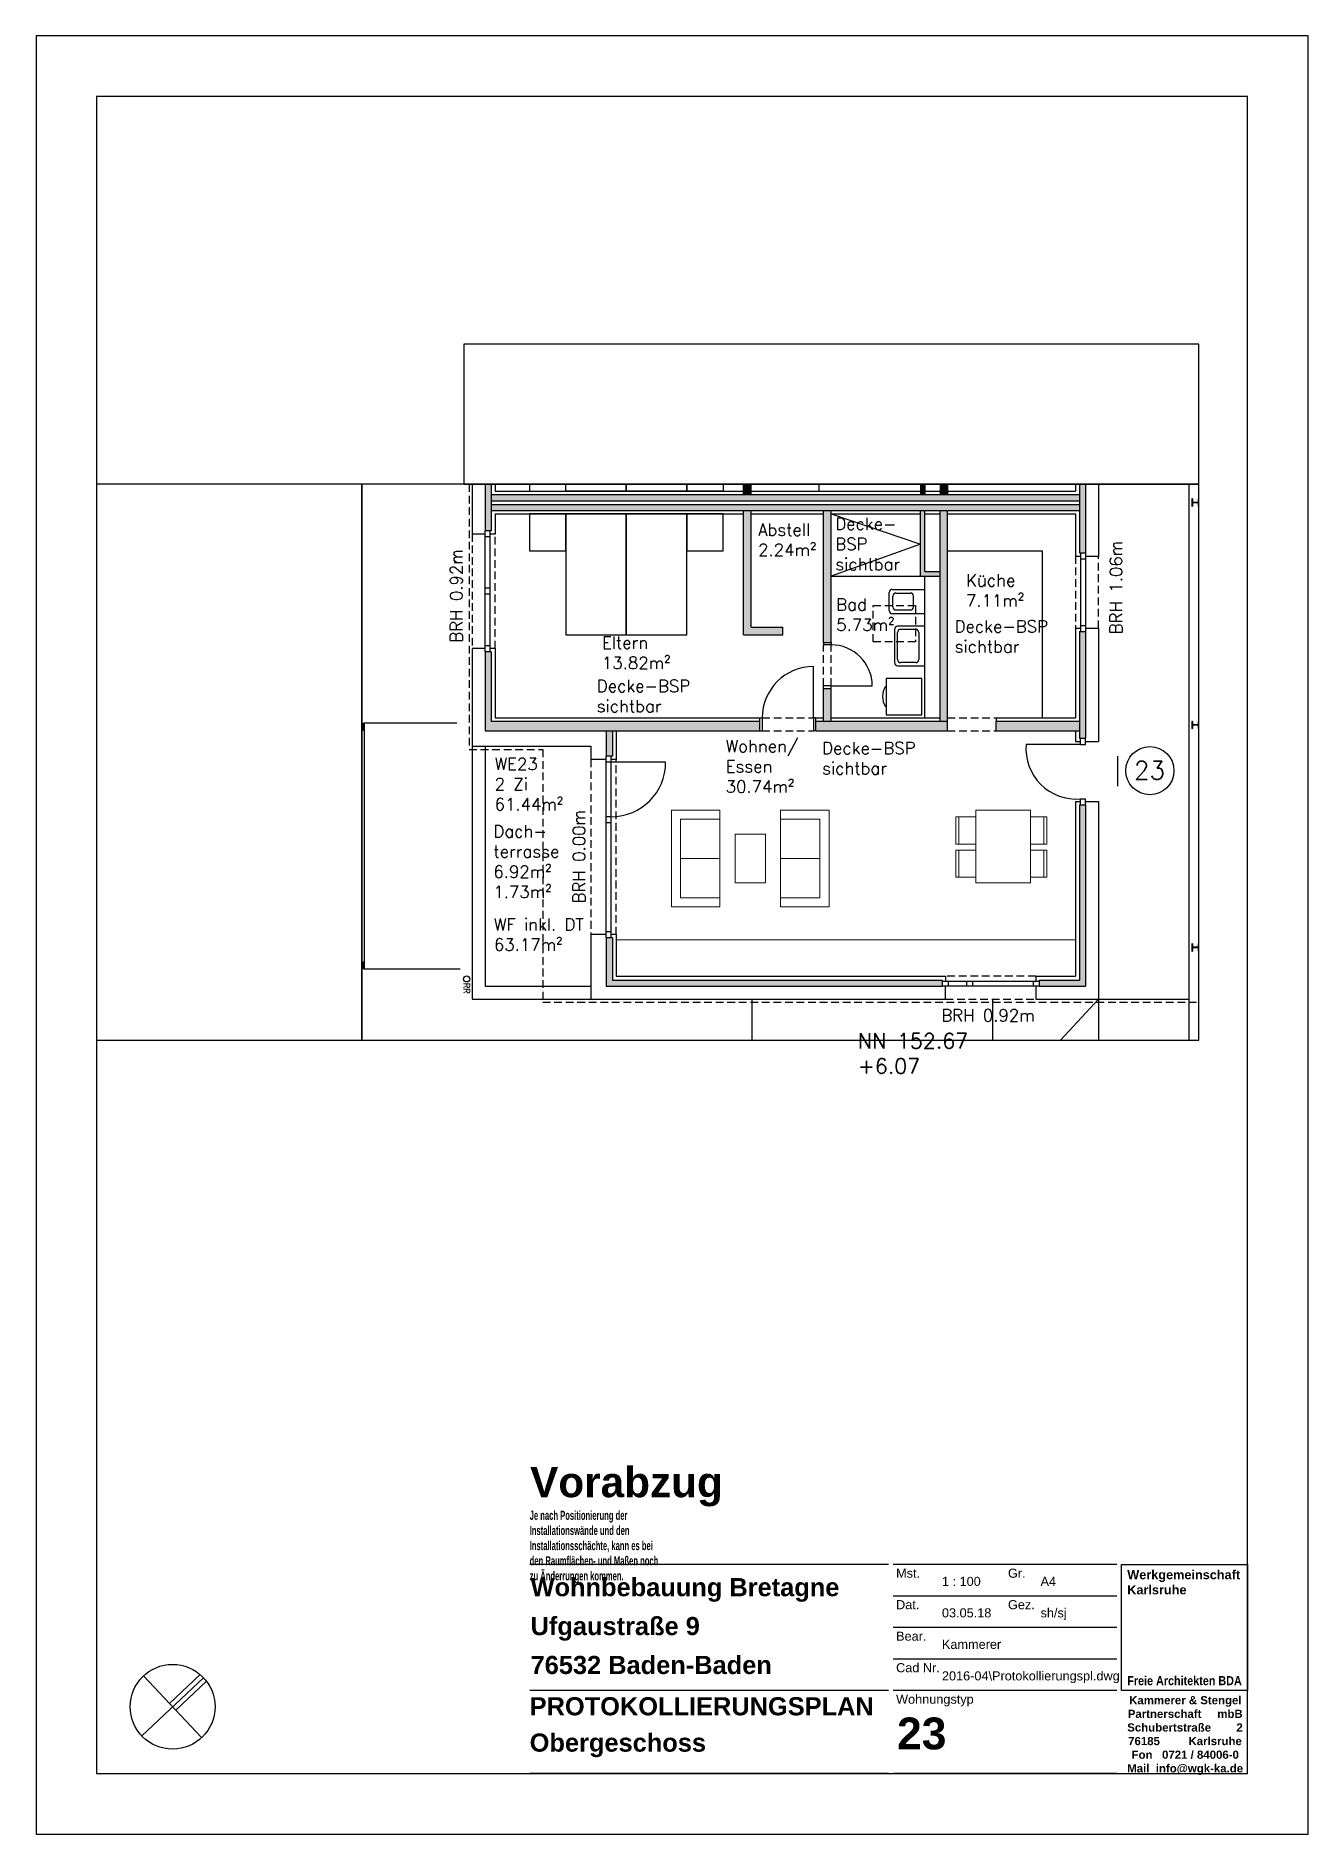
# Model space of a CAD drawing. Header units: metres. Extents: x -2868 to -408, y -3488 to 349.
# Drawn here: x -618.4 to -408.4, y 52.1 to 349.1 of the extents above; entities outside this region: 1.
import ezdxf

# ---------------------------------------------------------------- set-up
doc = ezdxf.new("R2010")
doc.units = ezdxf.units.M
doc.header["$LTSCALE"] = 0.02
doc.header["$XCLIPFRAME"] = 2
doc.linetypes.add('AUSGEZOGEN', pattern=[0])
doc.linetypes.add('VERDECKT', pattern=[9.525, 6.35, -3.175])
for name, color, linetype in [('A--Layout-PLANKOPF', 7, 'AUSGEZOGEN'), ('A-Anmerkungen-BSP-Decken Sichtbar', 10, 'AUSGEZOGEN'), ('A-Grundriss - Ansichtskante', 5, 'AUSGEZOGEN'), ('A-Grundriss - Bad', 4, 'AUSGEZOGEN'), ('A-Grundriss - Dämmung', 2, 'Continuous'), ('A-Grundriss - Fenster', 252, 'AUSGEZOGEN'), ('A-Grundriss - Fenster Sturz', 4, 'VERDECKT'), ('A-Grundriss - Küche', 4, 'AUSGEZOGEN'), ('A-Grundriss - Möbel', 252, 'AUSGEZOGEN'), ('A-Grundriss - Regenleitungen', 4, 'Continuous'), ('A-Grundriss - Regenleitungen Beschrif', 4, 'Continuous'), ('A-Grundriss - Sichtkante verdeckt', 7, 'VERDECKT'), ('A-Grundriss - Stützen-Laubengang', 3, 'AUSGEZOGEN'), ('A-Grundriss - Türen', 2, 'AUSGEZOGEN'), ('A-Grundriss - Wand', 3, 'AUSGEZOGEN'), ('A-Layout-Text', 250, 'Continuous'), ('A-Schraffur - Holzbau', 21, 'Continuous'), ('A-Schraffur - Trockenbau', 254, 'Continuous'), ('A-TEXT', 5, 'AUSGEZOGEN'), ('A-Text BRH', 4, 'Continuous'), ('A-Text Wohnfl', 4, 'Continuous'), ('A-Text Wohnungsnummer', 4, 'Continuous'), ('vermarktung-logo1_1_0', 7, 'Continuous')]:
    doc.layers.add(name, color=color, linetype=linetype)
doc.layers.add('A-Afenster', color=80, linetype='Continuous', plot=False)
doc.styles.add('Arial', font='arial.ttf')
doc.styles.add('ARIAL-FETT', font='arialbd.ttf', dxfattribs={"width": 0.6})
doc.styles.add('Romans', font='Romans.shx')
picture_1 = doc.add_image_def('image1.png', size_in_pixel=(4513, 4513))

# ---------------------------------------------------------------- blocks, each defined once
blk = doc.blocks.new('kopf (mbr)')
at = {"color": 7}
blk.add_line((-37.75, 10), (-10, 10), dxfattribs=at)
at = {"color": 2}
blk.add_lwpolyline([(-37.75, 56), (-10, 56), (-10, 28.25), (-37.75, 28.25)], close=True, dxfattribs=at)
at = {"color": 2, "insert": (-36.46, 54.79), "char_height": 2, "width": 25.2066, "attachment_point": 1, "style": 'ARIAL-FETT'}
blk.add_mtext('{\\W1;Werkgemeinschaft Karlsruhe \\P\\P\\P\\P\\P\\P\\W0.85;Freie Architekten BDA}', dxfattribs=at)
at = {"color": 252, "insert": (-36.5, 27.05), "char_height": 1.8, "width": 25.2921, "attachment_point": 1, "style": 'ARIAL-FETT'}
blk.add_mtext('\\pi0.45859;{\\W1;Kammerer & Stengel \\P\\pi0.15348;Partnerschaft     mbB \\P\\pi0.038063;Schubertstraße        2 \\P\\pi0.23636;76185         Karlsruhe \\P\\pi0.98963;Fon   0721 / 84006-0 \\P\\pi0.028854;Mail  info@wgk-ka.de}', dxfattribs=at)
blk = doc.blocks.new('Zeichnung_1_1', base_point=(0.5, 0.72))
at = {"layer": 'vermarktung-logo1_1_0'}
image = blk.add_image(picture_1, insert=(0.5, 0.72), size_in_units=(1.759, 1.759), dxfattribs=at)
image.set_boundary_path([(-0.5, -0.5), (4512.5, 4512.5)])

msp = doc.modelspace()

# ---------------------------------------------------------------- hatches: boundary and pattern name
at = {"layer": 'A-Schraffur - Holzbau', "ltscale": 10}
h = msp.add_hatch(color=5, dxfattribs=at)
h.dxf.hatch_style = 1
h.paths.add_polyline_path([(-446.1, 273.31), (-543.2, 273.31), (-543.2, 272.31), (-446.1, 272.31)])
h = msp.add_hatch(color=5, dxfattribs=at)
h.dxf.hatch_style = 1
h.paths.add_polyline_path([(-446.1, 271.71), (-543.2, 271.71), (-543.2, 270.71), (-446.1, 270.71)])
h = msp.add_hatch(color=5, dxfattribs=at)
h.dxf.hatch_style = 1
h.paths.add_polyline_path([(-445.1, 250.71), (-446.1, 250.71), (-446.1, 233.06), (-445.1, 233.06)])
h = msp.add_hatch(color=5, dxfattribs=at)
h.dxf.hatch_style = 1
h.paths.add_polyline_path([(-543.2, 247.36), (-544.2, 247.36), (-544.2, 234.31), (-498.85, 234.31), (-498.85, 235.91), (-543.2, 235.91)])
h = msp.add_hatch(color=5, dxfattribs=at)
h.dxf.hatch_style = 1
h.paths.add_polyline_path([(-489.6, 235.91), (-489.6, 234.31), (-467.85, 234.31), (-467.85, 235.91)])
h = msp.add_hatch(color=5, dxfattribs=at)
h.dxf.hatch_style = 1
h.paths.add_polyline_path([(-446.1, 235.91), (-459.85, 235.91), (-459.85, 234.31), (-446.1, 234.31)])
h = msp.add_hatch(color=5, dxfattribs=at)
h.dxf.hatch_style = 1
h.paths.add_polyline_path([(-523.2, 234.31), (-524.2, 234.31), (-524.2, 230.11), (-523.2, 230.11)])
h = msp.add_hatch(color=5, dxfattribs=at)
h.dxf.hatch_style = 1
h.paths.add_polyline_path([(-445.1, 222.06), (-446.1, 222.06), (-446.1, 193.11), (-452.75, 193.11), (-452.75, 192.11), (-445.1, 192.11)])
h = msp.add_hatch(color=5, dxfattribs=at)
h.dxf.hatch_style = 1
h.paths.add_polyline_path([(-523.2, 200.11), (-524.2, 200.11), (-524.2, 192.11), (-468.75, 192.11), (-468.75, 193.11), (-523.2, 193.11)])
at = {"layer": 'A-Schraffur - Trockenbau', "ltscale": 10}
h = msp.add_hatch(color=5, dxfattribs=at)
h.dxf.hatch_style = 1
h.paths.add_polyline_path([(-495.05, 251.41), (-500.3, 251.41), (-500.3, 270.71), (-501.55, 270.71), (-501.55, 250.16), (-495.05, 250.16)])
h = msp.add_hatch(color=5, dxfattribs=at)
h.dxf.hatch_style = 1
h.paths.add_polyline_path([(-487.1, 270.71), (-488.35, 270.71), (-488.35, 248.91), (-487.1, 248.91)])
h = msp.add_hatch(color=5, dxfattribs=at)
h.dxf.hatch_style = 1
h.paths.add_polyline_path([(-471.6, 270.71), (-472.35, 270.71), (-472.35, 259.86), (-469.1, 259.86), (-469.1, 260.61), (-471.6, 260.61)])
h = msp.add_hatch(color=5, dxfattribs=at)
h.dxf.hatch_style = 1
h.paths.add_polyline_path([(-467.85, 270.71), (-469.1, 270.71), (-469.1, 235.91), (-467.85, 235.91)])
h = msp.add_hatch(color=5, dxfattribs=at)
h.dxf.hatch_style = 1
h.paths.add_polyline_path([(-487.1, 241.31), (-488.35, 241.31), (-488.35, 235.91), (-487.1, 235.91)])
at = {"layer": 'A-Text Wohnungsnummer', "ltscale": 10}
h = msp.add_hatch(dxfattribs=at)
h.set_pattern_fill('ANGLE', color=256)
h.set_pattern_definition([(9e-15, (-5982.743, -784.176), (-1e-14, 69.85), [50.8, -19.05]), (90, (-5982.743, -784.176), (-69.85, -7e-15), [50.8, -19.05])])
h.paths.add_polyline_path([(-442.31, 227.64), (-439.81, 230.14), (-439.81, 225.14)])

# ---------------------------------------------------------------- linework, layer by layer
at = {"layer": 'A--Layout-PLANKOPF'}
for p, q in [((-477.6, 96.57), (-536.85, 96.57)), ((-439.92, 96.57), (-476.85, 96.57)), ((-439.92, 91.37), (-476.85, 91.37)), ((-439.92, 86.17), (-476.85, 86.17)), ((-439.92, 80.97), (-476.85, 80.97)), ((-477.6, 75.76), (-536.85, 75.76)), ((-439.92, 75.76), (-476.85, 75.76)), ((-477.6, 62.07), (-536.85, 62.07)), ((-439.92, 62.07), (-476.85, 62.07))]:
    msp.add_line(p, q, dxfattribs=at)
at = {"layer": 'A-Afenster'}
for points in [[(-618.35, 52.07), (-408.35, 52.07), (-408.35, 349.07), (-618.35, 349.07)], [(-608.35, 62.07), (-418.35, 62.07), (-418.35, 339.07), (-608.35, 339.07)]]:
    msp.add_lwpolyline(points, close=True, dxfattribs=at)
at = {"layer": 'A-Afenster', "linetype": 'Continuous'}
for points in [[(-547.72, 275.03), (-426.39, 275.03), (-426.39, 298.18), (-547.72, 298.18)], [(-608.35, 183.2), (-564.55, 183.2), (-564.55, 275.03), (-608.35, 275.03)], [(-564.55, 183.2), (-426.39, 183.2), (-426.39, 275.03), (-564.55, 275.03)]]:
    msp.add_lwpolyline(points, close=True, dxfattribs=at)
at = {"layer": 'A-Grundriss - Ansichtskante', "linetype": 'VERDECKT', "ltscale": 10}
for p, q in [((-546.85, 275.03), (-546.85, 231.21)), ((-546.85, 231.21), (-534.7, 231.21)), ((-534.7, 231.21), (-534.7, 189.46)), ((-534.7, 189.46), (-426.39, 189.46))]:
    msp.add_line(p, q, dxfattribs=at)
at = {"layer": 'A-Grundriss - Ansichtskante', "ltscale": 10}
for p, q in [((-427.95, 183.2), (-427.95, 275.03)), ((-546.35, 231.76), (-546.35, 189.96)), ((-544.2, 231.76), (-544.2, 192.11)), ((-544.2, 192.11), (-526.75, 192.11)), ((-546.35, 189.96), (-526.75, 189.96)), ((-500.15, 189.96), (-500.15, 183.2)), ((-460.45, 189.96), (-460.45, 183.2)), ((-449.2, 183.2), (-442.95, 189.96)), ((-442.95, 189.96), (-427.95, 189.96)), ((-442.95, 189.96), (-442.95, 183.2))]:
    msp.add_line(p, q, dxfattribs=at)
msp.add_lwpolyline([(-548.85, 235.56), (-564.2, 235.56), (-564.2, 194.96), (-548.35, 194.96)], dxfattribs=at)
at = {"layer": 'A-Grundriss - Bad', "ltscale": 10}
for p, q in [((-489.1, 275.03), (-489.1, 273.86)), ((-471.6, 236.46), (-471.6, 259.86)), ((-477.5, 254.16), (-477.5, 257.16)), ((-477, 257.66), (-471.6, 257.66)), ((-476.9, 254.76), (-476.9, 256.56)), ((-476.4, 257.06), (-474, 257.06)), ((-473.5, 254.76), (-473.5, 256.56)), ((-477, 253.66), (-471.6, 253.66)), ((-476.4, 254.26), (-474, 254.26)), ((-476.6, 251.06), (-476.6, 245.56)), ((-471.6, 251.56), (-476.1, 251.56)), ((-476.1, 246.06), (-476.1, 250.56)), ((-473.1, 251.06), (-475.6, 251.06)), ((-472.6, 250.56), (-472.6, 246.06)), ((-476.1, 245.06), (-471.6, 245.06)), ((-473.1, 245.56), (-475.6, 245.56))]:
    msp.add_line(p, q, dxfattribs=at)
at = {"layer": 'A-Grundriss - Bad', "linetype": 'Continuous', "ltscale": 10}
msp.add_line((-487.1, 259.86), (-472.35, 259.86), dxfattribs=at)
msp.add_lwpolyline([(-487.1, 270.16), (-472.35, 265.14), (-487.1, 259.86)], dxfattribs=at)
at = {"layer": 'A-Grundriss - Bad', "ltscale": 10}
msp.add_lwpolyline([(-472.1, 236.96), (-472.1, 242.96), (-478, 242.96), (-478, 236.96)], close=True, dxfattribs=at)
for centre, radius, start, end in [((-477, 257.16), 0.5, 90, 180), ((-476.4, 256.56), 0.5, 90, 180), ((-474, 256.56), 0.5, 0, 90), ((-477, 254.16), 0.5, 180, 270), ((-476.4, 254.76), 0.5, 180, 270), ((-474, 254.76), 0.5, 270, 0), ((-476.1, 251.06), 0.5, 90, 180), ((-475.6, 250.56), 0.5, 90, 180), ((-473.1, 250.56), 0.5, 0, 90), ((-476.1, 245.56), 0.5, 180, 270), ((-475.6, 246.06), 0.5, 180, 270), ((-473.1, 246.06), 0.5, 270, 0), ((-475.6, 239.96), 3, 146.4427, 213.5573)]:
    msp.add_arc(centre, radius, start, end, dxfattribs=at)
at = {"layer": 'A-Grundriss - Dämmung', "ltscale": 10}
for p, q in [((-546.35, 275.03), (-546.35, 266.81)), ((-542.55, 275.03), (-542.55, 273.86)), ((-542.55, 273.86), (-501.6, 273.86)), ((-500.35, 273.86), (-472.35, 273.86)), ((-471.6, 273.86), (-469.1, 273.86)), ((-467.85, 273.86), (-446.75, 273.86)), ((-446.75, 275.03), (-446.75, 273.86)), ((-442.95, 275.03), (-442.95, 263.16)), ((-542.55, 270.16), (-542.55, 266.81)), ((-542.55, 270.16), (-501.55, 270.16)), ((-500.3, 270.16), (-488.35, 270.16)), ((-487.1, 270.16), (-472.35, 270.16)), ((-471.6, 270.16), (-469.1, 270.16)), ((-467.85, 270.16), (-446.75, 270.16)), ((-446.75, 270.16), (-446.75, 263.16)), ((-544.2, 266.81), (-546.35, 266.81)), ((-542.55, 266.81), (-543.4, 266.81)), ((-446.75, 263.16), (-445.9, 263.16)), ((-445.1, 263.16), (-442.95, 263.16)), ((-446.75, 251.26), (-446.75, 236.46)), ((-446.75, 251.26), (-445.9, 251.26)), ((-445.1, 251.26), (-442.95, 251.26)), ((-442.95, 251.26), (-442.95, 232.51)), ((-546.35, 247.91), (-546.35, 231.76)), ((-544.2, 247.91), (-546.35, 247.91)), ((-542.55, 247.91), (-543.4, 247.91)), ((-542.55, 247.91), (-542.55, 236.46)), ((-542.55, 236.46), (-498.85, 236.46)), ((-498.85, 235.91), (-498.85, 236.46)), ((-489.6, 235.91), (-489.6, 236.46)), ((-489.6, 236.46), (-488.35, 236.46)), ((-487.1, 236.46), (-469.1, 236.46)), ((-459.85, 236.46), (-459.85, 235.91)), ((-459.85, 236.46), (-446.75, 236.46)), ((-546.35, 231.76), (-526.75, 231.76)), ((-526.75, 231.76), (-526.75, 229.56)), ((-522.55, 234.31), (-522.55, 229.56)), ((-446.75, 234.31), (-446.75, 232.51)), ((-446.75, 232.51), (-445.9, 232.51)), ((-445.1, 232.51), (-442.95, 232.51)), ((-524.2, 229.56), (-526.75, 229.56)), ((-522.55, 229.56), (-523.4, 229.56)), ((-446.75, 222.61), (-445.9, 222.61)), ((-446.75, 222.61), (-446.75, 193.76)), ((-445.1, 222.61), (-442.95, 222.61)), ((-442.95, 222.61), (-442.95, 189.96)), ((-526.75, 200.66), (-526.75, 189.96)), ((-524.2, 200.66), (-526.75, 200.66)), ((-522.55, 200.66), (-523.4, 200.66)), ((-522.55, 200.66), (-522.55, 193.76)), ((-522.55, 193.76), (-468.2, 193.76)), ((-468.2, 193.76), (-468.2, 192.91)), ((-453.3, 193.76), (-446.75, 193.76)), ((-453.3, 193.76), (-453.3, 192.91)), ((-468.2, 189.96), (-468.2, 192.11)), ((-453.3, 192.11), (-453.3, 189.96)), ((-526.75, 189.96), (-468.2, 189.96)), ((-453.3, 189.96), (-442.95, 189.96))]:
    msp.add_line(p, q, dxfattribs=at)
at = {"layer": 'A-Grundriss - Fenster', "ltscale": 10}
for p, q in [((-544.2, 247.36), (-544.2, 267.36)), ((-543.4, 247.36), (-543.4, 267.36)), ((-543.4, 266.36), (-544.2, 266.36)), ((-445.9, 263.71), (-445.9, 250.71)), ((-445.9, 262.71), (-445.1, 262.71)), ((-445.1, 263.71), (-445.1, 250.71)), ((-543.4, 257.86), (-544.2, 257.86)), ((-543.4, 256.86), (-544.2, 256.86)), ((-445.9, 251.71), (-445.1, 251.71)), ((-543.4, 248.36), (-544.2, 248.36)), ((-524.2, 200.11), (-524.2, 230.11)), ((-523.4, 229.11), (-524.2, 229.11)), ((-523.4, 200.11), (-523.4, 230.11)), ((-514.4, 229.11), (-523.4, 229.11)), ((-523.4, 220.11), (-524.2, 220.11)), ((-523.4, 219.11), (-524.2, 219.11)), ((-523.4, 201.11), (-524.2, 201.11)), ((-452.75, 192.91), (-468.75, 192.91)), ((-452.75, 192.11), (-468.75, 192.11)), ((-467.75, 192.91), (-467.75, 192.11)), ((-464.75, 192.91), (-464.75, 192.11)), ((-463.75, 192.91), (-463.75, 192.11)), ((-453.75, 192.91), (-453.75, 192.11))]:
    msp.add_line(p, q, dxfattribs=at)
at = {"layer": 'A-Grundriss - Fenster', "linetype": 'VERDECKT', "ltscale": 10}
msp.add_lwpolyline([(-480.15, 255.02), (-473.15, 255.02), (-473.15, 249.02), (-480.15, 249.02)], close=True, dxfattribs=at)
at = {"layer": 'A-Grundriss - Fenster', "ltscale": 10}
msp.add_arc((-523.4, 229.11), 9, 270, 0, dxfattribs=at)
at = {"layer": 'A-Grundriss - Fenster Sturz', "ltscale": 10}
for p, q in [((-546.35, 266.81), (-546.35, 247.91)), ((-542.55, 247.91), (-542.55, 266.81)), ((-542.55, 247.91), (-542.55, 266.81)), ((-446.75, 263.16), (-446.75, 251.26)), ((-442.95, 251.26), (-442.95, 263.16)), ((-526.75, 229.56), (-526.75, 200.66)), ((-522.55, 200.66), (-522.55, 229.56)), ((-453.3, 193.76), (-468.2, 193.76)), ((-468.2, 189.96), (-453.3, 189.96))]:
    msp.add_line(p, q, dxfattribs=at)
at = {"layer": 'A-Grundriss - Küche', "ltscale": 10}
for p, q in [((-467.85, 264.01), (-452.25, 264.01)), ((-452.25, 264.01), (-452.25, 236.46))]:
    msp.add_line(p, q, dxfattribs=at)
at = {"layer": 'A-Grundriss - Möbel', "linetype": 'Continuous', "lineweight": 18, "ltscale": 100}
for p, q in [((-513.43, 221.21), (-513.43, 205.21)), ((-513.43, 221.21), (-505.43, 221.21)), ((-505.43, 221.21), (-505.43, 205.21)), ((-495.43, 221.21), (-495.43, 205.21)), ((-487.43, 221.21), (-495.43, 221.21)), ((-487.43, 221.21), (-487.43, 205.21)), ((-466.5, 220.1), (-463.18, 220.1)), ((-466.5, 215.6), (-466.5, 220.1)), ((-466, 220.1), (-466, 215.6)), ((-463.18, 221.21), (-463.18, 209.21)), ((-463.18, 221.21), (-454.18, 221.21)), ((-454.18, 209.21), (-454.18, 221.21)), ((-451.45, 220.1), (-454.18, 220.1)), ((-451.95, 220.1), (-451.95, 215.6)), ((-451.45, 215.6), (-451.45, 220.1)), ((-511.93, 219.71), (-505.43, 219.71)), ((-511.93, 219.71), (-511.93, 206.71)), ((-502.93, 217.21), (-502.93, 209.21)), ((-497.93, 217.21), (-502.93, 217.21)), ((-497.93, 217.21), (-497.93, 209.21)), ((-488.93, 219.71), (-495.43, 219.71)), ((-488.93, 219.71), (-488.93, 206.71)), ((-463.18, 215.6), (-466.5, 215.6)), ((-466.5, 210.1), (-466.5, 214.6)), ((-466.5, 214.6), (-463.18, 214.6)), ((-466, 214.6), (-466, 210.1)), ((-454.18, 215.6), (-451.45, 215.6)), ((-451.45, 214.6), (-454.18, 214.6)), ((-451.95, 214.6), (-451.95, 210.1)), ((-451.45, 210.1), (-451.45, 214.6)), ((-511.93, 213.21), (-505.43, 213.21)), ((-488.93, 213.21), (-495.43, 213.21)), ((-497.93, 209.21), (-502.93, 209.21)), ((-463.18, 210.1), (-466.5, 210.1)), ((-463.18, 209.21), (-454.18, 209.21)), ((-454.18, 210.1), (-451.45, 210.1)), ((-513.43, 205.21), (-505.43, 205.21)), ((-511.93, 206.71), (-505.43, 206.71)), ((-511.93, 206.71), (-505.43, 206.71)), ((-488.93, 206.71), (-495.43, 206.71)), ((-488.93, 206.71), (-495.43, 206.71)), ((-487.43, 205.21), (-495.43, 205.21)), ((-522.55, 199.76), (-446.75, 199.76))]:
    msp.add_line(p, q, dxfattribs=at)
at = {"layer": 'A-Grundriss - Möbel', "ltscale": 10}
for points in [[(-536.9, 275.03), (-536.9, 273.86), (-530.9, 273.86), (-530.9, 275.03)], [(-520.9, 275.03), (-520.9, 273.86), (-530.9, 273.86), (-530.9, 275.03)], [(-510.9, 275.03), (-510.9, 273.86), (-520.9, 273.86), (-520.9, 275.03)], [(-504.9, 275.03), (-504.9, 273.86), (-510.9, 273.86), (-510.9, 275.03)]]:
    msp.add_lwpolyline(points, dxfattribs=at)
for points in [[(-530.9, 264.01), (-530.9, 270.16), (-536.9, 270.16), (-536.9, 264.01)], [(-520.9, 250.16), (-520.9, 270.16), (-530.9, 270.16), (-530.9, 250.16)], [(-510.9, 250.16), (-510.9, 270.16), (-520.9, 270.16), (-520.9, 250.16)], [(-504.9, 264.01), (-504.9, 270.16), (-510.9, 270.16), (-510.9, 264.01)]]:
    msp.add_lwpolyline(points, close=True, dxfattribs=at)
at = {"layer": 'A-Grundriss - Regenleitungen', "ltscale": 10}
msp.add_circle((-547.25, 193.32), 0.5, dxfattribs=at)
at = {"layer": 'A-Grundriss - Sichtkante verdeckt', "ltscale": 10}
for p, q in [((-488.35, 241.71), (-488.35, 248.51)), ((-487.1, 241.71), (-487.1, 248.51)), ((-498.45, 236.46), (-490, 236.46)), ((-467.85, 236.46), (-459.85, 236.46)), ((-498.45, 234.31), (-490, 234.31)), ((-467.85, 234.31), (-459.85, 234.31))]:
    msp.add_line(p, q, dxfattribs=at)
at = {"layer": 'A-Grundriss - Stützen-Laubengang', "ltscale": 10}
for p, q in [((-427.44, 272.61), (-427.55, 272.61)), ((-427.55, 272.61), (-427.55, 271.41)), ((-427.55, 271.41), (-427.44, 271.41)), ((-427.44, 272.61), (-427.44, 272.16)), ((-427.44, 271.86), (-427.44, 271.41)), ((-426.58, 272.04), (-427.32, 272.04)), ((-426.58, 271.98), (-427.32, 271.98)), ((-426.46, 272.16), (-426.46, 272.61)), ((-426.39, 272.61), (-426.46, 272.61)), ((-426.46, 271.41), (-426.46, 271.86)), ((-426.46, 271.41), (-426.39, 271.41)), ((-564.43, 234.99), (-564.55, 234.99)), ((-564.43, 234.93), (-564.55, 234.93)), ((-564.31, 235.11), (-564.31, 235.56)), ((-564.2, 235.56), (-564.31, 235.56)), ((-564.31, 234.36), (-564.31, 234.81)), ((-564.2, 234.36), (-564.2, 235.56)), ((-427.44, 235.86), (-427.55, 235.86)), ((-427.55, 235.86), (-427.55, 234.66)), ((-427.55, 234.66), (-427.44, 234.66)), ((-427.44, 235.86), (-427.44, 235.41)), ((-427.44, 235.11), (-427.44, 234.66)), ((-426.58, 235.29), (-427.32, 235.29)), ((-426.58, 235.23), (-427.32, 235.23)), ((-426.46, 235.41), (-426.46, 235.86)), ((-426.39, 235.86), (-426.46, 235.86)), ((-426.46, 234.66), (-426.46, 235.11)), ((-426.46, 234.66), (-426.39, 234.66)), ((-564.31, 234.36), (-564.2, 234.36)), ((-427.44, 199.11), (-427.55, 199.11)), ((-427.55, 199.11), (-427.55, 197.91)), ((-427.44, 199.11), (-427.44, 198.66)), ((-426.46, 198.66), (-426.46, 199.11)), ((-426.39, 199.11), (-426.46, 199.11)), ((-564.31, 195.71), (-564.31, 196.16)), ((-564.2, 196.16), (-564.31, 196.16)), ((-564.2, 194.96), (-564.2, 196.16)), ((-427.55, 197.91), (-427.44, 197.91)), ((-427.44, 198.36), (-427.44, 197.91)), ((-426.58, 198.54), (-427.32, 198.54)), ((-426.58, 198.48), (-427.32, 198.48)), ((-426.46, 197.91), (-426.46, 198.36)), ((-426.46, 197.91), (-426.39, 197.91)), ((-564.43, 195.59), (-564.55, 195.59)), ((-564.43, 195.53), (-564.55, 195.53)), ((-564.31, 194.96), (-564.31, 195.41)), ((-564.31, 194.96), (-564.2, 194.96))]:
    msp.add_line(p, q, dxfattribs=at)
for centre, start, end in [((-427.32, 272.16), 180, 270), ((-427.32, 271.86), 90, 180), ((-426.58, 272.16), 270, 0), ((-426.58, 271.86), 0, 90), ((-564.43, 235.11), 270, 0), ((-564.43, 234.81), 0, 90), ((-427.32, 235.41), 180, 270), ((-427.32, 235.11), 90, 180), ((-426.58, 235.41), 270, 0), ((-426.58, 235.11), 0, 90), ((-427.32, 198.66), 180, 270), ((-427.32, 198.36), 90, 180), ((-426.58, 198.66), 270, 0), ((-426.58, 198.36), 0, 90), ((-564.43, 195.71), 270, 0), ((-564.43, 195.41), 0, 90)]:
    msp.add_arc(centre, 0.12, start, end, dxfattribs=at)
at = {"layer": 'A-Grundriss - Türen', "ltscale": 10}
for p, q in [((-488.35, 248.91), (-488.35, 248.51)), ((-487.1, 248.51), (-488.35, 248.51)), ((-487.1, 248.91), (-487.1, 248.51)), ((-490, 236.46), (-490, 244.91)), ((-487.1, 241.71), (-488.35, 241.71)), ((-488.35, 241.31), (-488.35, 241.71)), ((-487.1, 241.31), (-487.1, 241.71)), ((-487.1, 241.71), (-480.3, 241.71)), ((-498.85, 236.46), (-498.45, 236.46)), ((-498.45, 236.46), (-498.45, 234.31)), ((-490, 236.46), (-490, 234.31)), ((-489.6, 236.46), (-490, 236.46)), ((-498.85, 234.31), (-498.45, 234.31)), ((-489.6, 234.31), (-490, 234.31)), ((-445.9, 232.06), (-454.9, 232.06)), ((-445.9, 232.06), (-445.9, 233.06)), ((-445.9, 232.06), (-445.1, 232.06)), ((-445.1, 232.06), (-445.1, 233.06)), ((-445.9, 222.06), (-445.9, 223.06)), ((-445.9, 223.06), (-445.1, 223.06)), ((-445.1, 222.06), (-445.1, 223.06))]:
    msp.add_line(p, q, dxfattribs=at)
for centre, radius, start, end in [((-487.1, 241.71), 6.8, 0, 90), ((-490, 236.46), 8.45, 90, 180), ((-446.62, 231.34), 8.31, 174.9967, 275.0033)]:
    msp.add_arc(centre, radius, start, end, dxfattribs=at)
at = {"layer": 'A-Grundriss - Wand', "ltscale": 10}
for p, q in [((-544.2, 275.03), (-544.2, 267.36)), ((-543.2, 275.03), (-543.2, 267.36)), ((-543.2, 273.31), (-446.1, 273.31)), ((-501.6, 275.03), (-501.6, 273.31)), ((-500.35, 275.03), (-500.35, 273.31)), ((-472.35, 275.03), (-472.35, 273.31)), ((-471.6, 275.03), (-471.6, 273.31)), ((-469.1, 275.03), (-469.1, 273.31)), ((-467.85, 275.03), (-467.85, 273.31)), ((-446.1, 275.03), (-446.1, 263.71)), ((-445.1, 275.03), (-445.1, 263.71)), ((-543.2, 272.31), (-446.1, 272.31)), ((-543.2, 271.71), (-446.1, 271.71)), ((-543.2, 270.71), (-446.1, 270.71)), ((-501.55, 250.16), (-501.55, 270.71)), ((-500.3, 251.41), (-500.3, 270.71)), ((-488.35, 248.91), (-488.35, 270.71)), ((-487.1, 248.91), (-487.1, 270.71)), ((-472.35, 259.86), (-472.35, 270.71)), ((-471.6, 260.61), (-471.6, 270.71)), ((-469.1, 235.91), (-469.1, 270.71)), ((-467.85, 234.31), (-467.85, 270.71)), ((-543.2, 267.36), (-544.2, 267.36)), ((-446.1, 263.71), (-445.1, 263.71)), ((-472.35, 259.86), (-469.1, 259.86)), ((-471.6, 260.61), (-469.1, 260.61)), ((-501.55, 250.16), (-495.05, 250.16)), ((-500.3, 251.41), (-495.05, 251.41)), ((-495.05, 250.16), (-495.05, 251.41)), ((-446.1, 250.71), (-446.1, 233.06)), ((-446.1, 250.71), (-445.1, 250.71)), ((-445.1, 250.71), (-445.1, 233.06)), ((-544.2, 247.36), (-544.2, 234.31)), ((-543.2, 247.36), (-544.2, 247.36)), ((-543.2, 247.36), (-543.2, 235.91)), ((-488.35, 248.91), (-487.1, 248.91)), ((-488.35, 235.91), (-488.35, 241.31)), ((-488.35, 241.31), (-487.1, 241.31)), ((-487.1, 235.91), (-487.1, 241.31)), ((-543.2, 235.91), (-498.85, 235.91)), ((-498.85, 234.31), (-498.85, 235.91)), ((-489.6, 235.91), (-467.85, 235.91)), ((-489.6, 234.31), (-489.6, 235.91)), ((-459.85, 235.91), (-446.1, 235.91)), ((-459.85, 234.31), (-459.85, 235.91)), ((-544.2, 234.31), (-498.85, 234.31)), ((-524.2, 234.31), (-524.2, 230.11)), ((-523.2, 234.31), (-523.2, 230.11)), ((-489.6, 234.31), (-467.85, 234.31)), ((-459.85, 234.31), (-446.1, 234.31)), ((-446.1, 233.06), (-445.1, 233.06)), ((-523.2, 230.11), (-524.2, 230.11)), ((-446.1, 222.06), (-446.1, 193.11)), ((-446.1, 222.06), (-445.1, 222.06)), ((-445.1, 222.06), (-445.1, 192.11)), ((-524.2, 200.11), (-524.2, 192.11)), ((-523.2, 200.11), (-524.2, 200.11)), ((-523.2, 200.11), (-523.2, 193.11)), ((-523.2, 193.11), (-468.75, 193.11)), ((-468.75, 193.11), (-468.75, 192.11)), ((-452.75, 193.11), (-446.1, 193.11)), ((-452.75, 193.11), (-452.75, 192.11)), ((-524.2, 192.11), (-468.75, 192.11)), ((-452.75, 192.11), (-445.1, 192.11))]:
    msp.add_line(p, q, dxfattribs=at)
at = {"layer": 'A-Layout-Text'}
for p, q in [((-600.9, 68.3), (-590.71, 77.9)), ((-591.01, 68), (-600.6, 78.2)), ((-596.32, 73.64), (-591.25, 78.41)), ((-595.29, 72.55), (-590.22, 77.32))]:
    msp.add_line(p, q, dxfattribs=at)
msp.add_circle((-595.8, 73.1), 7, dxfattribs=at)
at = {"layer": 'A-Schraffur - Holzbau', "color": 5, "ltscale": 10}
for points in [[(-544.2, 275.03), (-544.02, 275.03), (-544.2, 267.36), (-543.2, 267.36)], [(-544.02, 275.03), (-543.2, 275.03), (-544.02, 275.03), (-543.2, 267.36)], [(-446.1, 275.03), (-445.78, 275.03), (-446.1, 263.71), (-445.1, 263.71)], [(-445.78, 275.03), (-445.1, 275.03), (-445.78, 275.03), (-445.1, 263.71)]]:
    msp.add_solid(points, dxfattribs=at)
at = {"layer": 'A-Schraffur - Trockenbau', "color": 5, "ltscale": 10}
for points in [[(-501.6, 275.03), (-500.49, 275.03), (-501.6, 273.31), (-500.35, 273.31)], [(-500.49, 275.03), (-500.35, 275.03), (-500.49, 275.03), (-500.35, 273.31)], [(-472.35, 275.03), (-471.73, 275.03), (-472.35, 273.31), (-471.6, 273.31)], [(-471.73, 275.03), (-471.6, 275.03), (-471.73, 275.03), (-471.6, 273.31)], [(-469.1, 275.03), (-467.92, 275.03), (-469.1, 273.31), (-467.85, 273.31)], [(-467.92, 275.03), (-467.85, 275.03), (-467.92, 275.03), (-467.85, 273.31)]]:
    msp.add_solid(points, dxfattribs=at)
at = {"layer": 'A-Text Wohnungsnummer', "ltscale": 10}
msp.add_line((-439.81, 230.14), (-439.81, 225.14), dxfattribs=at)
msp.add_circle((-434.46, 227.72), 3.98, dxfattribs=at)

# ---------------------------------------------------------------- block references
at = {"linetype": 'Continuous', "ltscale": 10, "xscale": 10, "yscale": 10}
msp.add_blockref('Zeichnung_1_1', (-2868.29, -3488.33), dxfattribs=at)
at = {"layer": 'A-Layout-Text', "xscale": 0.75, "yscale": 0.75, "zscale": 0.75}
msp.add_blockref('kopf (mbr)', (-410.85, 54.57), dxfattribs=at)

# ---------------------------------------------------------------- texts
at = {"layer": 'A--Layout-PLANKOPF', "color": 10, "style": 'ARIAL-FETT'}
msp.add_text('Vorabzug', height=5, dxfattribs=at).set_placement((-536.78, 107.71))
at = {"layer": 'A--Layout-PLANKOPF', "style": 'Arial'}
for s, p in [('Mst.', (-476.36, 94.41, -21.79)), ('Gr.', (-457.89, 94.41, -21.79)), ('1 : 100', (-468.79, 93.06, -21.79)), ('A4', (-452.51, 93.06, -21.79)), ('Dat.', (-476.36, 89.21, -21.79)), ('03.05.18', (-468.79, 87.86, -21.79)), ('Gez.', (-457.89, 89.21, -21.79)), ('sh/sj', (-452.51, 87.86, -21.79)), ('Bear.', (-476.36, 84.01, -21.79)), ('Kammerer', (-468.79, 82.66, -21.79)), ('Cad Nr.', (-476.36, 78.8, -21.79)), ('2016-04\\Protokollierungspl.dwg', (-468.79, 77.45, -21.79)), ('Wohnungstyp', (-476.36, 73.6, -21.79))]:
    msp.add_text(s, height=1.5, dxfattribs=at).set_placement(p)
at = {"layer": 'A--Layout-PLANKOPF', "color": 2, "style": 'ARIAL-FETT'}
for s, p in [('Wohnbebauung Bretagne', (-536.7, 91.35)), ('Ufgaustraße 9', (-536.7, 84.93)), ('76532 Baden-Baden', (-536.7, 78.5)), ('PROTOKOLLIERUNGSPLAN', (-536.85, 71.68)), ('Obergeschoss', (-536.85, 65.68))]:
    msp.add_text(s, height=3, dxfattribs=at).set_placement(p)
at = {"layer": 'A--Layout-PLANKOPF', "color": 6, "style": 'ARIAL-FETT'}
msp.add_text('23', height=5.25, dxfattribs=at).set_placement((-476.2, 66.07, -21.79))
at = {"layer": 'A--Layout-PLANKOPF', "color": 10, "insert": (-536.85, 105.47), "char_height": 1.5, "attachment_point": 1, "style": 'ARIAL-FETT'}
msp.add_mtext_dynamic_manual_height_columns('Je nach Positionierung der Installationswände und den Installationsschächte, kann es bei den Raumflächen- und Maßen noch zu Änderrungen kommen.', width=21.1838, gutter_width=0.782, heights=[0], dxfattribs=at)
at = {"layer": 'A-Anmerkungen-BSP-Decken Sichtbar', "ltscale": 10, "char_height": 2, "attachment_point": 1, "style": 'Romans'}
for s, insert in [('\\A1;Decke-\\PBSP\\Psichtbar', (-486.4, 269.49)), ('\\A1;Decke-BSP\\Psichtbar', (-466.7, 252.55)), ('\\A1;Decke-BSP\\Psichtbar', (-525.78, 242.71)), ('\\A1;Decke-BSP\\Psichtbar', (-488.57, 232.44))]:
    msp.add_mtext_dynamic_manual_height_columns(s, width=17.5059, gutter_width=12.5, heights=[0], dxfattribs=dict(at, insert=insert))
at = {"layer": 'A-Grundriss - Regenleitungen Beschrif', "ltscale": 10, "insert": (-546.75, 193.36), "char_height": 1, "attachment_point": 1, "rotation": 270, "style": 'Romans'}
msp.add_mtext_dynamic_manual_height_columns(' RR', width=3.3379, gutter_width=12.5, heights=[0], dxfattribs=at)
at = {"layer": 'A-TEXT', "ltscale": 10, "insert": (-482.66, 184.34), "char_height": 2.5, "attachment_point": 1, "style": 'Romans'}
msp.add_mtext_dynamic_manual_height_columns('NN 152.67\\P+6.07', width=20.1188, gutter_width=12.5, heights=[0], dxfattribs=at)
at = {"layer": 'A-Text BRH', "ltscale": 10, "char_height": 2, "attachment_point": 1, "rotation": 90, "style": 'Romans'}
for s, insert in [('BRH 1.06m', (-441.06, 250.28)), ('BRH 0.92m', (-549.96, 248.88)), ('BRH 0.00m', (-529.71, 205.81))]:
    msp.add_mtext_dynamic_manual_height_columns(s, width=17.7706, gutter_width=12.5, heights=[0], dxfattribs=dict(at, insert=insert))
at = {"layer": 'A-Text BRH', "ltscale": 10, "insert": (-468.89, 188.3), "char_height": 2, "attachment_point": 1, "style": 'Romans'}
msp.add_mtext_dynamic_manual_height_columns('BRH 0.92m', width=17.7706, gutter_width=12.5, heights=[0], dxfattribs=at)
at = {"layer": 'A-Text Wohnfl', "ltscale": 10, "char_height": 2, "attachment_point": 1, "style": 'Romans'}
for s, width, insert in [('\\A1;Abstell\\P2.24m²', 22.934, (-499.13, 268.52)), ('\\A1;Küche\\P7.11m²', 22.934, (-464.82, 260.16)), ('\\A1;Bad\\P5.73m²', 22.934, (-486.24, 256.15)), ('\\A1;Eltern\\P13.82m²', 22.934, (-524.92, 249.86)), ('\\A1;Wohnen/\\PEssen\\P30.74m²', 22.934, (-504.49, 232.76)), ('\\A1;Dach-\\Pterrasse\\P6.92m²\\P1.73m²', 22.934, (-542.84, 218.7)), ('\\A1;WF inkl. DT\\P63.17m²', 15.2288, (-542.75, 203.32))]:
    msp.add_mtext_dynamic_manual_height_columns(s, width=width, gutter_width=12.5, heights=[0], dxfattribs=dict(at, insert=insert))
at = {"layer": 'A-Text Wohnungsnummer', "ltscale": 10, "style": 'Romans'}
for s, width, insert, char_height, attachment_point in [('\\A1;WE23\\P2 Zi\\P61.44m²', 22.934, (-542.63, 229.83), 2, 1), ('23', 2.5, (-434.52, 227.78), 3, 5)]:
    msp.add_mtext_dynamic_manual_height_columns(s, width=width, gutter_width=12.5, heights=[0], dxfattribs=dict(at, insert=insert, char_height=char_height, attachment_point=attachment_point))

doc.saveas('drawing.dxf')
